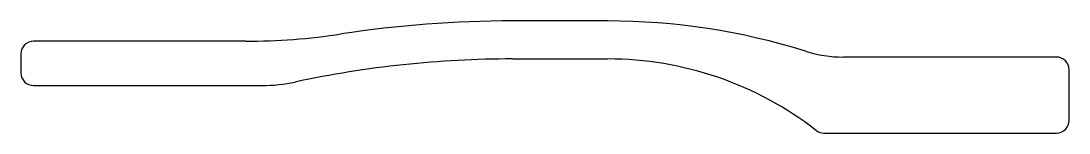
# Model space of a CAD drawing. Extents: x 632 to 798, y 2575 to 2592.
import ezdxf

# ---------------------------------------------------------------- set-up
doc = ezdxf.new("R2010")
doc.units = 0
doc.layers.get('0').update_dxf_attribs({"linetype": 'CONTINUOUS'})

msp = doc.modelspace()

# ---------------------------------------------------------------- linework, layer by layer
for p, q in [((724.76, 2592.24), (709.76, 2592.24)), ((667.66, 2589.04), (634.26, 2589.04)), ((632.26, 2587.04), (632.26, 2584.04)), ((709.76, 2586.24), (724.76, 2586.24)), ((782.51, 2586.54), (761.94, 2586.54)), ((795.51, 2586.54), (782.51, 2586.54)), ((797.51, 2576.54), (797.51, 2584.54)), ((634.26, 2582.04), (670.26, 2582.04)), ((758.87, 2574.54), (795.51, 2574.54))]:
    msp.add_line(p, q)
for centre, radius, start, end in [((709.76, 2413.68), 178.56, 90, 98.693), ((724.76, 2488.14), 104.1, 72.5673, 90), ((667.66, 2689.04), 100, 270, 278.693), ((634.26, 2587.04), 2, 90, 180), ((709.76, 2423.4), 162.84, 90, 102.1388), ((724.76, 2532.7), 53.54, 52.1256, 90.0003), ((761.94, 2606.54), 20, 252.5673, 270), ((795.51, 2584.54), 2, 0, 90), ((634.26, 2584.04), 2, 180, 270), ((670.26, 2607.04), 25, 270, 282.1387), ((795.51, 2576.54), 2, 270, 0), ((758.87, 2576.54), 2, 232.1256, 270)]:
    msp.add_arc(centre, radius, start, end)

doc.saveas('drawing.dxf')
